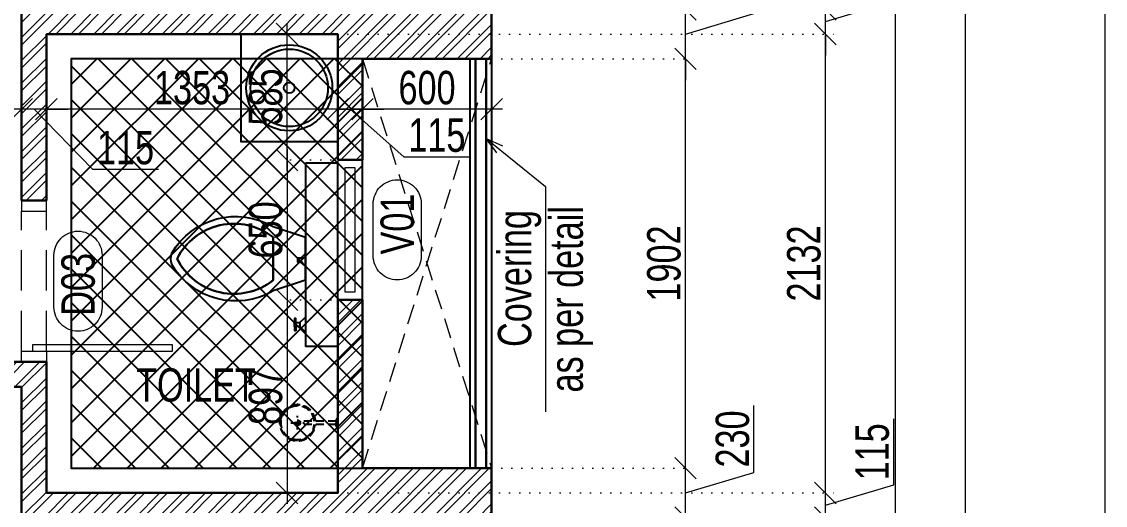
# Model space of a CAD drawing. Header units: inches. Extents: x 785882 to 928568, y 496782 to 576896.
# Drawn here: x 845453 to 850486, y 528476 to 530723 of the extents above; entities that cross this region are included whole.
import ezdxf
from ezdxf.enums import TextEntityAlignment as Align

# ---------------------------------------------------------------- set-up
doc = ezdxf.new("R2010")
doc.units = ezdxf.units.IN
doc.header["$LTSCALE"] = 750
doc.header["$MEASUREMENT"] = 0
for name, pattern in [('DOT', [0.25, 0, -0.25]), ('HIDDEN', [0.375, 0.25, -0.125]), ('HIDDEN2', [0.1875, 0.125, -0.0625])]:
    doc.linetypes.add(name, pattern=pattern)
for name, color, linetype, lineweight in [('DIMENSION WORKING-MSA', 222, 'Continuous', 13), ('DOOR NO-MSA', 4, 'Continuous', 9), ('DOOR-MSA', 50, 'Continuous', 13), ('DOTTED LINE-MSA', 3, 'HIDDEN2', 13), ('ELE-01-MSA', 7, 'Continuous', 30), ('TEXT DETAIL-MSA', 212, 'Continuous', 13), ('TEXT ROOM NAME-MSA', 210, 'Continuous', 13), ('WALL HATCH-MSA', 251, 'Continuous', 9), ('WALL-MSA', 32, 'Continuous', 30), ('WINDOE NO-MAS', 4, 'Continuous', 9), ('WINDOW-MSA', 50, 'Continuous', 13)]:
    doc.layers.add(name, color=color, linetype=linetype, lineweight=lineweight)
for name, color, linetype in [('ELE-02-MSA', 4, 'Continuous'), ('HATCH-SUNK 300MM-MSA', 47, 'Continuous'), ('P.FIXTURE', 7, 'Continuous')]:
    doc.layers.add(name, color=color, linetype=linetype)
doc.styles.add('125', font='swisscl.ttf', dxfattribs={"height": 125})
doc.styles.add('AR', font='swisscl.ttf')
doc.styles.add('ARIAL', font='swisscl.ttf', dxfattribs={"height": 360})
doc.styles.add('Arial-Reg+0.8Sc', font='swisscl.ttf')
doc.styles.add('MtXpl_Swis721_LtCn_B', font='swisscl.ttf')
doc.dimstyles.new('100 K.T', dxfattribs={"dimtxt": 360, "dimasz": 80, "dimexe": 0.18, "dimexo": 0.0625, "dimgap": 1, "dimtad": 1, "dimdec": 0, "dimzin": 0, "dimdsep": 46, "dimtxsty": 'ARIAL', "dimblk": 'DOT', "dimcen": 0.09, "dimse1": 1, "dimse2": 1, "dimclrd": 50, "dimclrt": 256, "dimadec": 0, "dimazin": 0, "dimtfac": 1, "dimtdec": 0, "dimtofl": 0, "dimtmove": 1, "dimatfit": 0, "dimfxl": 1, "dimtolj": 1, "dimtzin": 0, "dimlwd": -1, "dimarcsym": 0})
doc.dimstyles.new('WORKING DIM', dxfattribs={"dimtxt": 155, "dimasz": 100, "dimexe": 50, "dimexo": 0, "dimgap": 20, "dimtad": 1, "dimdec": 0, "dimzin": 0, "dimdsep": 46, "dimtxsty": 'AR', "dimblk": 'OBLIQUE', "dimcen": 0.09, "dimdle": 50, "dimclrd": 256, "dimclre": 250, "dimclrt": 256, "dimadec": 0, "dimazin": 0, "dimtfac": 1, "dimtdec": 0, "dimtofl": 0, "dimtmove": 1, "dimatfit": 0, "dimfxl": 1, "dimtolj": 1, "dimtzin": 0, "dimlwd": -1, "dimlwe": -1, "dimarcsym": 0})

# ---------------------------------------------------------------- blocks, each defined once
blk = doc.blocks.new('A$Ca69f7aba')
at = {"layer": 'WINDOW-MSA', "ltscale": 5000}
for points in [[(-750, 0), (-700, 0), (-700, -115), (-750, -115)], [(0, 0), (-50, 0), (-50, -115), (0, -115)], [(-50, -50), (-50, -700), (-80, -700), (-80, -50)]]:
    blk.add_lwpolyline(points, close=True, dxfattribs=at)
at = {"layer": 'WINDOW-MSA', "linetype": 'HIDDEN'}
blk.add_lwpolyline([(-50, 0), (-700, 0)], dxfattribs=at)
at = {"layer": 'WINDOW-MSA', "linetype": 'HIDDEN', "elevation": 0}
blk.add_lwpolyline([(-50, -115), (-700, -115)], dxfattribs=at)
blk = doc.blocks.new('t4tgg34')
for points in [[(375405.3, -62759.1), (375390.8, -62744.6), (375390.8, -62738.4), (375370.8, -62738.4), (375370.8, -62719.7), (375390.8, -62719.7), (375390.8, -62713.4), (375405.3, -62699), (375405.3, -62635.1), (375255.5, -62585.2, 0.412342), (374784.6, -62708.9, 0.132891), (374784.6, -62761, 0.412336), (375255.5, -62884.7), (375405.3, -62834.8)], [(375255.5, -62834.8, -0.475238), (374809.5, -62734.9, -0.475243), (375255.5, -62635.1)]]:
    blk.add_lwpolyline(points, format="xyb", close=True)
blk.add_lwpolyline([(375255.5, -62834.8), (375255.5, -62635.1, 0.475243), (374809.5, -62734.9, 0.475238), (375255.5, -62834.8, 0.489246)], format="xyb")
blk.add_lwpolyline([(375405.3, -62635.1), (375405.3, -62699), (375390.8, -62713.4), (375390.8, -62719.7), (375370.8, -62719.7), (375370.8, -62738.4), (375390.8, -62738.4), (375390.8, -62744.6), (375405.3, -62759.1), (375405.3, -62699), (375405.3, -62834.8)])
blk = doc.blocks.new('9')
at = {"linetype": 'Continuous'}
for p, q in [((709869.5, -390414.7), (709869.5, -390433.8)), ((709875.9, -390414.7), (709875.9, -390433.8)), ((709875.9, -390433.8), (709869.5, -390433.8))]:
    blk.add_line(p, q, dxfattribs=at)
for points in [[(709894.9, -390395.7), (709920.3, -390370.3), (709920.3, -390440.1), (709894.9, -390414.7)], [(709875.9, -390395.7), (709875.9, -390376.6), (709869.5, -390376.6), (709869.5, -390395.7)]]:
    blk.add_lwpolyline(points, dxfattribs=at)
blk.add_lwpolyline([(709894.9, -390414.7), (709869.5, -390414.7), (709869.5, -390395.7), (709894.9, -390395.7)], close=True, dxfattribs=at)
blk = doc.blocks.new('SHOWE')
at = {"linetype": 'HIDDEN', "ltscale": 0.2}
for p, q in [((3964261.3, -1171717.9), (3964261.3, -1171674.7)), ((3964261.3, -1171674.7), (3964263.3, -1171674.7)), ((3964264.2, -1171676.3), (3964264.2, -1171716.3)), ((3964447.4, -1171664.5), (3964447.4, -1171728.1)), ((3964261.3, -1171717.9), (3964263.3, -1171717.9)), ((3964268.7, -1171680.5), (3964268.7, -1171696.3)), ((3964268.7, -1171688.6), (3964437.5, -1171688.6)), ((3964268.7, -1171712), (3964268.7, -1171696.3)), ((3964268.7, -1171704), (3964437.5, -1171704)), ((3964479.2, -1171696.3), (3964415.6, -1171696.3))]:
    blk.add_line(p, q, dxfattribs=at)
for radius in [12.5, 10.6]:
    blk.add_circle((3964447.4, -1171696.3), radius, dxfattribs=at)
for centre, radius, start, end in [((3964447.4, -1171696.3), 84.1, 185.2383, 174.7617), ((3964447.4, -1171696.3), 81.4, 185.4105, 174.5895), ((3964447.4, -1171696.3), 78, 185.6496, 174.3504), ((3964262.4, -1171676.3), 1.76, 358.0282, 62.0821), ((3964259.8, -1171685.3), 10.1, 28.3436, 64.2104), ((3964262.4, -1171716.3), 1.76, 297.9179, 1.9718), ((3964259.8, -1171707.2), 10.1, 295.7896, 331.6564)]:
    blk.add_arc(centre, radius, start, end, dxfattribs=at)
blk = doc.blocks.new('_Oblique')
at = {"color": 0, "linetype": 'ByBlock', "lineweight": -2}
blk.add_line((-0.5, -0.5), (0.5, 0.5), dxfattribs=at)
blk = doc.blocks.new('*D103')
at = {"layer": 'Defpoints', "color": 0, "ltscale": 0.25, "transparency": 16777216}
for p in [(847635.9, 528648.7), (848535.9, 528648.7), (847635.9, 528418.7)]:
    blk.add_point(p, dxfattribs=at)
at = {"layer": 'DIMENSION WORKING-MSA', "ltscale": 0.25, "transparency": 16777216}
for p, q in [((848854.3, 528629.2), (848854.3, 528939.9)), ((848535.9, 528648.7), (848535.9, 528748.7)), ((848535.9, 528418.7), (848535.9, 528648.7)), ((848535.9, 528533.7), (848854.3, 528629.2)), ((848535.9, 528418.7), (848535.9, 528318.7))]:
    blk.add_line(p, q, dxfattribs=at)
at = {"layer": 'DIMENSION WORKING-MSA', "color": 250, "linetype": 'DOT', "ltscale": 0.25, "transparency": 16777216}
for p, q in [((847635.9, 528648.7), (848585.9, 528648.7)), ((847635.9, 528418.7), (848585.9, 528418.7))]:
    blk.add_line(p, q, dxfattribs=at)
at = {"layer": 'DIMENSION WORKING-MSA', "ltscale": 0.25, "transparency": 16777216, "xscale": 100, "yscale": 100, "zscale": 100}
for p, rotation in [((848535.9, 528648.7), 270), ((848535.9, 528418.7), 90)]:
    blk.add_blockref('_Oblique', p, dxfattribs=dict(at, rotation=rotation))
at = {"layer": 'DIMENSION WORKING-MSA', "ltscale": 0.25, "transparency": 16777216, "insert": (848754.9, 528784.5), "char_height": 155, "attachment_point": 5, "rotation": 90, "style": 'AR'}
blk.add_mtext('\\A1;230', dxfattribs=at)
blk = doc.blocks.new('*D104')
at = {"layer": 'Defpoints', "color": 0, "ltscale": 0.25, "transparency": 16777216}
for p in [(847635.9, 530550.9), (848535.9, 530550.9), (847635.9, 528648.7)]:
    blk.add_point(p, dxfattribs=at)
at = {"layer": 'DIMENSION WORKING-MSA', "ltscale": 0.25, "transparency": 16777216}
blk.add_line((848535.9, 528598.7), (848535.9, 530600.9), dxfattribs=at)
at = {"layer": 'DIMENSION WORKING-MSA', "color": 250, "linetype": 'DOT', "ltscale": 0.25, "transparency": 16777216}
for p, q in [((847635.9, 530550.9), (848585.9, 530550.9)), ((847635.9, 528648.7), (848585.9, 528648.7))]:
    blk.add_line(p, q, dxfattribs=at)
at = {"layer": 'DIMENSION WORKING-MSA', "ltscale": 0.25, "transparency": 16777216, "xscale": 100, "yscale": 100, "zscale": 100}
for p, rotation in [((848535.9, 530550.9), 90), ((848535.9, 528648.7), 270)]:
    blk.add_blockref('_Oblique', p, dxfattribs=dict(at, rotation=rotation))
at = {"layer": 'DIMENSION WORKING-MSA', "ltscale": 0.25, "transparency": 16777216, "insert": (848436.5, 529599.8), "char_height": 155, "attachment_point": 5, "rotation": 90, "style": 'AR'}
blk.add_mtext('\\A1;1902', dxfattribs=at)
blk = doc.blocks.new('*D105')
at = {"layer": 'Defpoints', "color": 0, "ltscale": 0.25, "transparency": 16777216}
for p in [(847635.9, 530780.9), (848535.9, 530780.9), (847635.9, 530550.9)]:
    blk.add_point(p, dxfattribs=at)
at = {"layer": 'DIMENSION WORKING-MSA', "ltscale": 0.25, "transparency": 16777216}
for p, q in [((848854.3, 530761.4), (848854.3, 531072.1)), ((848535.9, 530780.9), (848535.9, 530880.9)), ((848535.9, 530550.9), (848535.9, 530780.9)), ((848535.9, 530665.9), (848854.3, 530761.4)), ((848535.9, 530550.9), (848535.9, 530450.9))]:
    blk.add_line(p, q, dxfattribs=at)
at = {"layer": 'DIMENSION WORKING-MSA', "color": 250, "linetype": 'DOT', "ltscale": 0.25, "transparency": 16777216}
for p, q in [((847635.9, 530780.9), (848585.9, 530780.9)), ((847635.9, 530550.9), (848585.9, 530550.9))]:
    blk.add_line(p, q, dxfattribs=at)
at = {"layer": 'DIMENSION WORKING-MSA', "ltscale": 0.25, "transparency": 16777216, "xscale": 100, "yscale": 100, "zscale": 100}
for p, rotation in [((848535.9, 530780.9), 270), ((848535.9, 530550.9), 90)]:
    blk.add_blockref('_Oblique', p, dxfattribs=dict(at, rotation=rotation))
at = {"layer": 'DIMENSION WORKING-MSA', "ltscale": 0.25, "transparency": 16777216, "insert": (848754.9, 530916.7), "char_height": 155, "attachment_point": 5, "rotation": 90, "style": 'AR'}
blk.add_mtext('\\A1;230', dxfattribs=at)
blk = doc.blocks.new('*D150')
at = {"layer": 'Defpoints', "color": 0, "ltscale": 0.25, "transparency": 16777216}
for p in [(846920.9, 528533.7), (849185.9, 528533.7), (847635.9, 528418.7)]:
    blk.add_point(p, dxfattribs=at)
at = {"layer": 'DIMENSION WORKING-MSA', "ltscale": 0.25, "transparency": 16777216}
for p, q in [((849503.1, 528571.3), (849503.1, 528878.2)), ((849185.9, 528533.7), (849185.9, 528633.7)), ((849185.9, 528476.2), (849503.1, 528571.3)), ((849185.9, 528418.7), (849185.9, 528533.7)), ((849185.9, 528418.7), (849185.9, 528318.7))]:
    blk.add_line(p, q, dxfattribs=at)
at = {"layer": 'DIMENSION WORKING-MSA', "color": 250, "linetype": 'DOT', "ltscale": 0.25, "transparency": 16777216}
for p, q in [((846920.9, 528533.7), (849235.9, 528533.7)), ((847635.9, 528418.7), (849235.9, 528418.7))]:
    blk.add_line(p, q, dxfattribs=at)
at = {"layer": 'DIMENSION WORKING-MSA', "ltscale": 0.25, "transparency": 16777216, "xscale": 100, "yscale": 100, "zscale": 100}
for p, rotation in [((849185.9, 528533.7), 270), ((849185.9, 528418.7), 90)]:
    blk.add_blockref('_Oblique', p, dxfattribs=dict(at, rotation=rotation))
at = {"layer": 'DIMENSION WORKING-MSA', "ltscale": 0.25, "transparency": 16777216, "insert": (849404, 528724.7), "char_height": 155, "attachment_point": 5, "rotation": 90, "style": 'AR'}
blk.add_mtext('\\A1;115', dxfattribs=at)
blk = doc.blocks.new('*D151')
at = {"layer": 'Defpoints', "color": 0, "ltscale": 0.25, "transparency": 16777216}
for p in [(846920.9, 530665.9), (849185.9, 530665.9), (846920.9, 528533.7)]:
    blk.add_point(p, dxfattribs=at)
at = {"layer": 'DIMENSION WORKING-MSA', "ltscale": 0.25, "transparency": 16777216}
blk.add_line((849185.9, 528483.7), (849185.9, 530715.9), dxfattribs=at)
at = {"layer": 'DIMENSION WORKING-MSA', "color": 250, "linetype": 'DOT', "ltscale": 0.25, "transparency": 16777216}
for p, q in [((846920.9, 530665.9), (849235.9, 530665.9)), ((846920.9, 528533.7), (849235.9, 528533.7))]:
    blk.add_line(p, q, dxfattribs=at)
at = {"layer": 'DIMENSION WORKING-MSA', "ltscale": 0.25, "transparency": 16777216, "xscale": 100, "yscale": 100, "zscale": 100}
for p, rotation in [((849185.9, 530665.9), 90), ((849185.9, 528533.7), 270)]:
    blk.add_blockref('_Oblique', p, dxfattribs=dict(at, rotation=rotation))
at = {"layer": 'DIMENSION WORKING-MSA', "ltscale": 0.25, "transparency": 16777216, "insert": (849086.5, 529599.8), "char_height": 155, "attachment_point": 5, "rotation": 90, "style": 'AR'}
blk.add_mtext('\\A1;2132', dxfattribs=at)
blk = doc.blocks.new('*D152')
at = {"layer": 'Defpoints', "color": 0, "ltscale": 0.25, "transparency": 16777216}
for p in [(847635.9, 530780.9), (849185.9, 530780.9), (846920.9, 530665.9)]:
    blk.add_point(p, dxfattribs=at)
at = {"layer": 'DIMENSION WORKING-MSA', "ltscale": 0.25, "transparency": 16777216}
for p, q in [((849503.1, 530818.5), (849503.1, 531125.4)), ((849185.9, 530780.9), (849185.9, 530880.9)), ((849185.9, 530723.4), (849503.1, 530818.5)), ((849185.9, 530665.9), (849185.9, 530780.9)), ((849185.9, 530665.9), (849185.9, 530565.9))]:
    blk.add_line(p, q, dxfattribs=at)
at = {"layer": 'DIMENSION WORKING-MSA', "color": 250, "linetype": 'DOT', "ltscale": 0.25, "transparency": 16777216}
for p, q in [((847635.9, 530780.9), (849235.9, 530780.9)), ((846920.9, 530665.9), (849235.9, 530665.9))]:
    blk.add_line(p, q, dxfattribs=at)
at = {"layer": 'DIMENSION WORKING-MSA', "ltscale": 0.25, "transparency": 16777216, "xscale": 100, "yscale": 100, "zscale": 100}
for p, rotation in [((849185.9, 530780.9), 270), ((849185.9, 530665.9), 90)]:
    blk.add_blockref('_Oblique', p, dxfattribs=dict(at, rotation=rotation))
at = {"layer": 'DIMENSION WORKING-MSA', "ltscale": 0.25, "transparency": 16777216, "insert": (849404, 530971.9), "char_height": 155, "attachment_point": 5, "rotation": 90, "style": 'AR'}
blk.add_mtext('\\A1;115', dxfattribs=at)
blk = doc.blocks.new('*D179')
at = {"layer": 'Defpoints', "color": 0, "ltscale": 0.25, "transparency": 16777216}
for p in [(847035.9, 563204), (849835.9, 563204), (847035.9, 504339.5)]:
    blk.add_point(p, dxfattribs=at)
at = {"layer": 'DIMENSION WORKING-MSA', "ltscale": 0.25, "transparency": 16777216}
blk.add_line((849835.9, 504289.5), (849835.9, 563254), dxfattribs=at)
at = {"layer": 'DIMENSION WORKING-MSA', "color": 250, "linetype": 'DOT', "ltscale": 0.25, "transparency": 16777216}
for p, q in [((847035.9, 563204), (849885.9, 563204)), ((847035.9, 504339.5), (849885.9, 504339.5))]:
    blk.add_line(p, q, dxfattribs=at)
at = {"layer": 'DIMENSION WORKING-MSA', "ltscale": 0.25, "transparency": 16777216, "xscale": 100, "yscale": 100, "zscale": 100}
for p, rotation in [((849835.9, 563204), 90), ((849835.9, 504339.5), 270)]:
    blk.add_blockref('_Oblique', p, dxfattribs=dict(at, rotation=rotation))
at = {"layer": 'DIMENSION WORKING-MSA', "ltscale": 0.25, "transparency": 16777216, "insert": (849736.5, 533771.7), "char_height": 155, "attachment_point": 5, "rotation": 90, "style": 'AR'}
blk.add_mtext('\\A1;58865', dxfattribs=at)
blk = doc.blocks.new('Win-Tag-03')
blk.add_lwpolyline([(-130, 120), (130, 120, -0.414214), (250, 0), (250, 0, -0.414214), (130, -120), (-130, -120, -0.414214), (-250, 0), (-250, 0, -0.414214)], format="xyb", close=True)
blk = doc.blocks.new('*D832')
at = {"layer": 'Defpoints', "color": 0, "ltscale": 0.25, "transparency": 16777216}
for p in [(846685.9, 530665.9), (846685.9, 530665.9), (846935.9, 530080.9)]:
    blk.add_point(p, dxfattribs=at)
at = {"layer": 'DIMENSION WORKING-MSA', "ltscale": 0.25, "transparency": 16777216}
blk.add_line((846685.9, 530030.9), (846685.9, 530715.9), dxfattribs=at)
at = {"layer": 'DIMENSION WORKING-MSA', "color": 250, "linetype": 'DOT', "ltscale": 0.25, "transparency": 16777216}
for p, q in [((846685.9, 530665.9), (846735.9, 530665.9)), ((846935.9, 530080.9), (846635.9, 530080.9))]:
    blk.add_line(p, q, dxfattribs=at)
at = {"layer": 'DIMENSION WORKING-MSA', "ltscale": 0.25, "transparency": 16777216, "xscale": 100, "yscale": 100, "zscale": 100}
for p, rotation in [((846685.9, 530665.9), 90), ((846685.9, 530080.9), 270)]:
    blk.add_blockref('_Oblique', p, dxfattribs=dict(at, rotation=rotation))
at = {"layer": 'DIMENSION WORKING-MSA', "ltscale": 0.25, "transparency": 16777216, "insert": (846586.5, 530373.4), "char_height": 155, "attachment_point": 5, "rotation": 90, "style": 'AR'}
blk.add_mtext('\\A1;585', dxfattribs=at)
blk = doc.blocks.new('*D833')
at = {"layer": 'Defpoints', "color": 0, "ltscale": 0.25, "transparency": 16777216}
for p in [(846935.9, 530080.9), (846685.9, 529430.9), (846935.9, 529430.9)]:
    blk.add_point(p, dxfattribs=at)
at = {"layer": 'DIMENSION WORKING-MSA', "ltscale": 0.25, "transparency": 16777216}
blk.add_line((846685.9, 530130.9), (846685.9, 529380.9), dxfattribs=at)
at = {"layer": 'DIMENSION WORKING-MSA', "color": 250, "linetype": 'DOT', "ltscale": 0.25, "transparency": 16777216}
for p, q in [((846935.9, 530080.9), (846635.9, 530080.9)), ((846935.9, 529430.9), (846635.9, 529430.9))]:
    blk.add_line(p, q, dxfattribs=at)
at = {"layer": 'DIMENSION WORKING-MSA', "ltscale": 0.25, "transparency": 16777216, "xscale": 100, "yscale": 100, "zscale": 100}
for p, rotation in [((846685.9, 530080.9), 90), ((846685.9, 529430.9), 270)]:
    blk.add_blockref('_Oblique', p, dxfattribs=dict(at, rotation=rotation))
at = {"layer": 'DIMENSION WORKING-MSA', "ltscale": 0.25, "transparency": 16777216, "insert": (846586.5, 529755.9), "char_height": 155, "attachment_point": 5, "rotation": 90, "style": 'AR'}
blk.add_mtext('\\A1;650', dxfattribs=at)
blk = doc.blocks.new('*D834')
at = {"layer": 'Defpoints', "color": 0, "ltscale": 0.25, "transparency": 16777216}
for p in [(846935.9, 529430.9), (846685.9, 528533.7), (846685.9, 528533.7)]:
    blk.add_point(p, dxfattribs=at)
at = {"layer": 'DIMENSION WORKING-MSA', "ltscale": 0.25, "transparency": 16777216}
blk.add_line((846685.9, 529480.9), (846685.9, 528483.7), dxfattribs=at)
at = {"layer": 'DIMENSION WORKING-MSA', "color": 250, "linetype": 'DOT', "ltscale": 0.25, "transparency": 16777216}
for p, q in [((846935.9, 529430.9), (846635.9, 529430.9)), ((846685.9, 528533.7), (846735.9, 528533.7))]:
    blk.add_line(p, q, dxfattribs=at)
at = {"layer": 'DIMENSION WORKING-MSA', "ltscale": 0.25, "transparency": 16777216, "xscale": 100, "yscale": 100, "zscale": 100}
for p, rotation in [((846685.9, 529430.9), 90), ((846685.9, 528533.7), 270)]:
    blk.add_blockref('_Oblique', p, dxfattribs=dict(at, rotation=rotation))
at = {"layer": 'DIMENSION WORKING-MSA', "ltscale": 0.25, "transparency": 16777216, "insert": (846586.5, 528982.3), "char_height": 155, "attachment_point": 5, "rotation": 90, "style": 'AR'}
blk.add_mtext('\\A1;897', dxfattribs=at)
blk = doc.blocks.new('*D864')
at = {"layer": 'Defpoints', "color": 0, "ltscale": 0.25, "transparency": 16777216}
for p in [(847035.9, 530550.9), (847635.9, 530550.9), (847035.9, 530316.6)]:
    blk.add_point(p, dxfattribs=at)
at = {"layer": 'DIMENSION WORKING-MSA', "color": 250, "linetype": 'DOT', "ltscale": 0.25, "transparency": 16777216}
for p, q in [((847035.9, 530550.9), (847035.9, 530266.6)), ((847635.9, 530550.9), (847635.9, 530266.6))]:
    blk.add_line(p, q, dxfattribs=at)
at = {"layer": 'DIMENSION WORKING-MSA', "ltscale": 0.25, "transparency": 16777216}
blk.add_line((847685.9, 530316.6), (846985.9, 530316.6), dxfattribs=at)
at = {"layer": 'DIMENSION WORKING-MSA', "ltscale": 0.25, "transparency": 16777216, "xscale": 100, "yscale": 100, "zscale": 100, "rotation": 180}
blk.add_blockref('_Oblique', (847035.9, 530316.6), dxfattribs=at)
at = {"layer": 'DIMENSION WORKING-MSA', "ltscale": 0.25, "transparency": 16777216, "xscale": 100, "yscale": 100, "zscale": 100}
blk.add_blockref('_Oblique', (847635.9, 530316.6), dxfattribs=at)
at = {"layer": 'DIMENSION WORKING-MSA', "ltscale": 0.25, "transparency": 16777216, "insert": (847335.9, 530415.9), "char_height": 155, "attachment_point": 5, "style": 'AR'}
blk.add_mtext('\\A1;600', dxfattribs=at)
blk = doc.blocks.new('*D865')
at = {"layer": 'Defpoints', "color": 0, "ltscale": 0.25, "transparency": 16777216}
for p in [(845568.3, 530665.9), (846920.9, 530665.9), (845568.3, 530316.6)]:
    blk.add_point(p, dxfattribs=at)
at = {"layer": 'DIMENSION WORKING-MSA', "color": 250, "linetype": 'DOT', "ltscale": 0.25, "transparency": 16777216}
for p, q in [((845568.3, 530665.9), (845568.3, 530266.6)), ((846920.9, 530665.9), (846920.9, 530266.6))]:
    blk.add_line(p, q, dxfattribs=at)
at = {"layer": 'DIMENSION WORKING-MSA', "ltscale": 0.25, "transparency": 16777216}
blk.add_line((846970.9, 530316.6), (845518.3, 530316.6), dxfattribs=at)
at = {"layer": 'DIMENSION WORKING-MSA', "ltscale": 0.25, "transparency": 16777216, "xscale": 100, "yscale": 100, "zscale": 100, "rotation": 180}
blk.add_blockref('_Oblique', (845568.3, 530316.6), dxfattribs=at)
at = {"layer": 'DIMENSION WORKING-MSA', "ltscale": 0.25, "transparency": 16777216, "xscale": 100, "yscale": 100, "zscale": 100}
blk.add_blockref('_Oblique', (846920.9, 530316.6), dxfattribs=at)
at = {"layer": 'DIMENSION WORKING-MSA', "ltscale": 0.25, "transparency": 16777216, "insert": (846244.6, 530416), "char_height": 155, "attachment_point": 5, "style": 'AR'}
blk.add_mtext('\\A1;1353', dxfattribs=at)
blk = doc.blocks.new('*D866')
at = {"layer": 'Defpoints', "color": 0, "ltscale": 0.25, "transparency": 16777216}
for p in [(846920.9, 530665.9), (847035.9, 530550.9), (847035.9, 530316.6)]:
    blk.add_point(p, dxfattribs=at)
at = {"layer": 'DIMENSION WORKING-MSA', "color": 250, "linetype": 'DOT', "ltscale": 0.25, "transparency": 16777216}
for p, q in [((846920.9, 530665.9), (846920.9, 530266.6)), ((847035.9, 530550.9), (847035.9, 530266.6))]:
    blk.add_line(p, q, dxfattribs=at)
at = {"layer": 'DIMENSION WORKING-MSA', "ltscale": 0.25, "transparency": 16777216}
for p, q in [((846920.9, 530316.6), (846820.9, 530316.6)), ((846920.9, 530316.6), (847035.9, 530316.6)), ((846978.4, 530316.6), (847228, 530096.1)), ((847035.9, 530316.6), (847135.9, 530316.6)), ((847228, 530096.1), (847534.9, 530096.1))]:
    blk.add_line(p, q, dxfattribs=at)
at = {"layer": 'DIMENSION WORKING-MSA', "ltscale": 0.25, "transparency": 16777216, "xscale": 100, "yscale": 100, "zscale": 100}
blk.add_blockref('_Oblique', (846920.9, 530316.6), dxfattribs=at)
at = {"layer": 'DIMENSION WORKING-MSA', "ltscale": 0.25, "transparency": 16777216, "xscale": 100, "yscale": 100, "zscale": 100, "rotation": 180}
blk.add_blockref('_Oblique', (847035.9, 530316.6), dxfattribs=at)
at = {"layer": 'DIMENSION WORKING-MSA', "ltscale": 0.25, "transparency": 16777216, "insert": (847381.5, 530195.2), "char_height": 155, "attachment_point": 5, "style": 'AR'}
blk.add_mtext('\\A1;115', dxfattribs=at)
blk = doc.blocks.new('*D867')
at = {"layer": 'Defpoints', "color": 0, "ltscale": 0.25, "transparency": 16777216}
for p in [(845453.3, 530316.6), (845453.3, 530316.6), (845568.3, 530316.6)]:
    blk.add_point(p, dxfattribs=at)
at = {"layer": 'DIMENSION WORKING-MSA', "color": 250, "linetype": 'DOT', "ltscale": 0.25, "transparency": 16777216}
for p, q in [((845453.3, 530316.6), (845453.3, 530366.6)), ((845568.3, 530316.6), (845568.3, 530366.6))]:
    blk.add_line(p, q, dxfattribs=at)
at = {"layer": 'DIMENSION WORKING-MSA', "ltscale": 0.25, "transparency": 16777216}
for p, q in [((845453.3, 530316.6), (845353.3, 530316.6)), ((845568.3, 530316.6), (845453.3, 530316.6)), ((845510.8, 530316.6), (845782.3, 530038.2)), ((845568.3, 530316.6), (845668.3, 530316.6)), ((845782.3, 530038.2), (846089.1, 530038.2))]:
    blk.add_line(p, q, dxfattribs=at)
at = {"layer": 'DIMENSION WORKING-MSA', "ltscale": 0.25, "transparency": 16777216, "xscale": 100, "yscale": 100, "zscale": 100}
blk.add_blockref('_Oblique', (845453.3, 530316.6), dxfattribs=at)
at = {"layer": 'DIMENSION WORKING-MSA', "ltscale": 0.25, "transparency": 16777216, "xscale": 100, "yscale": 100, "zscale": 100, "rotation": 180}
blk.add_blockref('_Oblique', (845568.3, 530316.6), dxfattribs=at)
at = {"layer": 'DIMENSION WORKING-MSA', "ltscale": 0.25, "transparency": 16777216, "insert": (845935.7, 530137.2), "char_height": 155, "attachment_point": 5, "style": 'AR'}
blk.add_mtext('\\A1;115', dxfattribs=at)
blk = doc.blocks.new('*D868')
at = {"layer": 'Defpoints', "color": 0, "ltscale": 0.25, "transparency": 16777216}
for p in [(841263, 530316.6), (841263, 530316.6), (845453.3, 530316.6)]:
    blk.add_point(p, dxfattribs=at)
at = {"layer": 'DIMENSION WORKING-MSA', "color": 250, "linetype": 'DOT', "ltscale": 0.25, "transparency": 16777216}
for p, q in [((841263, 530316.6), (841263, 530366.6)), ((845453.3, 530316.6), (845453.3, 530366.6))]:
    blk.add_line(p, q, dxfattribs=at)
at = {"layer": 'DIMENSION WORKING-MSA', "ltscale": 0.25, "transparency": 16777216}
blk.add_line((845503.3, 530316.6), (841213, 530316.6), dxfattribs=at)
at = {"layer": 'DIMENSION WORKING-MSA', "ltscale": 0.25, "transparency": 16777216, "xscale": 100, "yscale": 100, "zscale": 100, "rotation": 180}
blk.add_blockref('_Oblique', (841263, 530316.6), dxfattribs=at)
at = {"layer": 'DIMENSION WORKING-MSA', "ltscale": 0.25, "transparency": 16777216, "xscale": 100, "yscale": 100, "zscale": 100}
blk.add_blockref('_Oblique', (845453.3, 530316.6), dxfattribs=at)
at = {"layer": 'DIMENSION WORKING-MSA', "ltscale": 0.25, "transparency": 16777216, "insert": (844011.6, 530415.9), "char_height": 155, "attachment_point": 5, "style": 'AR'}
blk.add_mtext('\\A1;4190', dxfattribs=at)
blk = doc.blocks.new('_Dot')
at = {"linetype": 'ByBlock', "lineweight": -2}
blk.add_line((-0.5, 0), (-1, 0), dxfattribs=at)
at = {"linetype": 'ByBlock', "const_width": 0.5}
blk.add_lwpolyline([(-0.25, 0, 1), (0.25, 0, 1)], format="xyb", close=True, dxfattribs=at)
blk = doc.blocks.new('A$C59c041b7')
at = {"layer": 'HATCH-SUNK 300MM-MSA', "transparency": 33554559}
h = blk.add_hatch(dxfattribs=at)
h.set_pattern_fill('ANSI37', color=256, scale=35)
h.set_pattern_definition([(45, (0, 0), (-78.57724, 78.57724), []), (135, (0, 0), (-78.57724, -78.57724), [])])
h.paths.add_polyline_path([(20726.4, -32653.1), (19373.8, -32653.1), (19373.8, -34555.3), (20726.4, -34555.3)])
at = {"layer": 'HATCH-SUNK 300MM-MSA'}
blk.add_lwpolyline([(20726.4, -32653.1), (19373.8, -32653.1), (19373.8, -34555.3), (20726.4, -34555.3)], close=True, dxfattribs=at)

msp = doc.modelspace()

# ---------------------------------------------------------------- hatches: boundary and pattern name
at = {"layer": 'WALL HATCH-MSA'}
h = msp.add_hatch(dxfattribs=at)
h.set_pattern_fill('ANSI32', color=256, scale=200)
h.paths.add_polyline_path([(847635.9, 530550.9), (847635.9, 530780.9), (845453.3, 530780.9), (845453.3, 529892.3), (845568.3, 529892.3), (845568.3, 530665.9), (846920.9, 530665.9), (846920.9, 530080.9), (847035.9, 530080.9), (847035.9, 530550.9)])
h = msp.add_hatch(dxfattribs=at)
h.set_pattern_fill('ANSI32', color=256, scale=200)
h.paths.add_polyline_path([(847035.9, 528648.7), (847035.9, 529430.9), (846920.9, 529430.9), (846920.9, 528533.7), (845568.3, 528533.7), (845568.3, 529142.3), (841148, 529142.3), (841148, 528592.3), (841263, 528592.3), (841263, 529027.3), (844601.5, 529027.3), (844601.5, 528418.7), (844716.5, 528418.7), (844716.5, 529027.3), (845453.3, 529027.3), (845453.3, 528418.7), (847635.9, 528418.7), (847635.9, 528648.7)])

# ---------------------------------------------------------------- linework, layer by layer
at = {"layer": 'Defpoints', "color": 1, "lineweight": 0}
for points in [[(850485.9, 566054), (822859.5, 566054), (822859.5, 501489.5), (850485.9, 501489.5)], [(849835.9, 565404), (823509.5, 565404), (823509.5, 502139.5), (849835.9, 502139.5)], [(849510.9, 565079), (823834.5, 565079), (823834.5, 502464.5), (849510.9, 502464.5)], [(849185.9, 564754), (824159.5, 564754), (824159.5, 502789.5), (849185.9, 502789.5)], [(848535.9, 564104), (824809.5, 564104), (824809.5, 503439.5), (848535.9, 503439.5)]]:
    msp.add_lwpolyline(points, close=True, dxfattribs=at)
at = {"layer": 'DOTTED LINE-MSA'}
for points in [[(847035.9, 530550.9), (847635.9, 528648.7)], [(847035.9, 528648.7), (847635.9, 530550.9)]]:
    msp.add_lwpolyline(points, dxfattribs=at)
at = {"layer": 'ELE-01-MSA'}
for p, q in [((847560.9, 528648.7), (847560.9, 530550.9)), ((847610.9, 530550.9), (847610.9, 528648.7))]:
    msp.add_line(p, q, dxfattribs=at)
at = {"layer": 'ELE-02-MSA'}
for p, q in [((847535.9, 528648.7), (847535.9, 530550.9)), ((847635.9, 530550.9), (847635.9, 528648.7))]:
    msp.add_line(p, q, dxfattribs=at)
at = {"layer": 'P.FIXTURE'}
for points in [[(846920.9, 530665.9), (846470.9, 530665.9), (846470.9, 530165.9), (846920.9, 530165.9)], [(846770.9, 530065.9), (846770.9, 529215.8), (846920.9, 529215.8), (846920.9, 530065.9)]]:
    msp.add_lwpolyline(points, close=True, dxfattribs=at)
for radius in [200, 180, 25]:
    msp.add_circle((846695.9, 530415.9), radius, dxfattribs=at)
at = {"layer": 'WALL-MSA'}
for p, q in [((845453.3, 529892.3), (845453.3, 530780.9)), ((847635.9, 530550.9), (847635.9, 530780.9)), ((845568.3, 530665.9), (846920.9, 530665.9)), ((845568.3, 529892.3), (845568.3, 530665.9, 0)), ((846920.9, 530080.9), (846920.9, 530665.9)), ((847035.9, 530080.9), (847035.9, 530550.9)), ((847035.9, 530550.9), (847635.9, 530550.9)), ((846920.9, 530080.9), (847035.9, 530080.9)), ((845453.3, 529892.3), (845568.3, 529892.3)), ((846920.9, 528533.7), (846920.9, 529430.9)), ((846920.9, 529430.9), (847035.9, 529430.9)), ((847035.9, 528648.7), (847035.9, 529430.9)), ((845568.3, 529142.3), (841148, 529142.3)), ((845568.3, 529142.3, 0), (845568.3, 528533.7)), ((845453.3, 529027.3), (844716.5, 529027.3)), ((845453.3, 529027.3), (845453.3, 528418.7)), ((847635.9, 528648.7), (847035.9, 528648.7)), ((847635.9, 528418.7), (847635.9, 528648.7)), ((846920.9, 528533.7), (845568.3, 528533.7))]:
    msp.add_line(p, q, dxfattribs=at)
at = {"layer": 'WINDOW-MSA'}
for p, q in [((846920.9, 530080.9), (846920.9, 529430.9)), ((847035.9, 530080.9), (847035.9, 529430.9))]:
    msp.add_line(p, q, dxfattribs=at)
msp.add_lwpolyline([(846955.9, 529465.9), (846955.9, 530045.9), (847000.9, 530045.9), (847000.9, 529465.9)], close=True, dxfattribs=at)

# ---------------------------------------------------------------- block references
at = {"layer": 'DOOR NO-MSA', "xscale": 0.9300595238095237, "yscale": 0.9300595238095237, "zscale": 0.9300595238095237, "rotation": 89.99999999999993}
msp.add_blockref('Win-Tag-03', (845715, 529517.3, 0), dxfattribs=at)
at = {"layer": 'DOOR-MSA', "xscale": -1, "rotation": 89.99999999999993}
msp.add_blockref('A$Ca69f7aba', (845453.3, 529142.3), dxfattribs=at)
at = {"layer": 'HATCH-SUNK 300MM-MSA'}
msp.add_blockref('A$C59c041b7', (826309.5, 563204), dxfattribs=at)
at = {"layer": 'P.FIXTURE', "xscale": -1, "rotation": 180}
msp.add_blockref('t4tgg34', (471365.6, 466886.8), dxfattribs=at)
at = {"layer": 'P.FIXTURE'}
msp.add_blockref('9', (136850.5, 919721), dxfattribs=at)
at = {"layer": 'P.FIXTURE', "lineweight": 30, "rotation": 180}
msp.add_blockref('SHOWE', (4811182.2, -642836.5), dxfattribs=at)
at = {"layer": 'WINDOE NO-MAS', "xscale": 0.9300595238095237, "yscale": 0.9300595238095237, "zscale": 0.9300595238095237, "rotation": 89.99999999999993}
msp.add_blockref('Win-Tag-03', (847197.5, 529755.9), dxfattribs=at)

# ---------------------------------------------------------------- texts
at = {"layer": 'DOOR NO-MSA', "style": 'Arial-Reg+0.8Sc'}
msp.add_text('D03', height=155, rotation=90, dxfattribs=at).set_placement((845715.2, 529503.1, 0), align=Align.MIDDLE_CENTER)
at = {"layer": 'TEXT DETAIL-MSA', "style": '125'}
for s, p in [('Covering', (847742.4, 529530)), ('as per detail', (847982.1, 529433.3))]:
    msp.add_text(s, height=155, rotation=90, dxfattribs=at).set_placement(p, align=Align.MIDDLE_CENTER)
at = {"layer": 'TEXT ROOM NAME-MSA', "lineweight": 0, "style": 'MtXpl_Swis721_LtCn_B'}
msp.add_text('TOILET', height=155, dxfattribs=at).set_placement((845985, 528958.1))
at = {"layer": 'WINDOE NO-MAS', "style": 'Arial-Reg+0.8Sc'}
msp.add_text('V01', height=155, rotation=90, dxfattribs=at).set_placement((847197.5, 529783), align=Align.MIDDLE_CENTER)

# ---------------------------------------------------------------- dimensions: what is measured, and where the dimension line sits
at = {"layer": 'DIMENSION WORKING-MSA', "ltscale": 0.25}
for base, p1, p2, angle, picture, middle in [((849835.8949533, 563203.9564724), (847035.8949528, 504339.4564721), (847035.8949528, 563203.9564724), 90, '*D179', (849736.5158577, 533771.7064723)), ((849185.9, 530780.9), (846920.9, 530665.9), (847635.9, 530780.9), 90, '*D152', (849404, 530838.5)), ((848535.9, 530780.9), (847635.9, 530550.9), (847635.9, 530780.9), 90, '*D105', (848754.9, 530781.4)), ((846685.9, 530665.9), (846935.9, 530080.9), (846685.9, 530665.9), 270, '*D832', (846586.5, 530373.4)), ((849185.9, 530665.9), (846920.9, 528533.7), (846920.9, 530665.9), 90, '*D151', (849086.5, 529599.8)), ((845568.3, 530316.6), (846920.9, 530665.9), (845568.3, 530665.9), 180, '*D865', (846244.6, 530416)), ((848535.9, 530550.9), (847635.9, 528648.7), (847635.9, 530550.9), 90, '*D104', (848436.5, 529599.8)), ((847035.9, 530316.6), (847635.9, 530550.9), (847035.9, 530550.9), 180, '*D864', (847335.9, 530415.9)), ((846685.9, 529430.9), (846935.9, 530080.9), (846935.9, 529430.9), 270, '*D833', (846586.5, 529755.9)), ((846685.9, 528533.7), (846935.9, 529430.9), (846685.9, 528533.7), 270, '*D834', (846586.5, 528982.3)), ((848535.9, 528648.7), (847635.9, 528418.7), (847635.9, 528648.7), 90, '*D103', (848754.9, 528649.2)), ((849185.9, 528533.7), (847635.9, 528418.7), (846920.9, 528533.7), 90, '*D150', (849404, 528591.3))]:
    dim = msp.add_linear_dim(base=base, p1=p1, p2=p2, angle=angle, dimstyle='WORKING DIM', dxfattribs=at)
    dim.commit()
    dim.dimension.update_dxf_attribs({"geometry": picture, "text_midpoint": middle})
for base, p1, p2, picture, middle in [((847035.9, 530316.6), (846920.9, 530665.9), (847035.9, 530550.9), '*D866', (847248, 530096.1)), ((841263, 530316.6), (845453.3, 530316.6), (841263, 530316.6), '*D868', (844011.6, 530316.6)), ((845453.3, 530316.6), (845568.3, 530316.6), (845453.3, 530316.6), '*D867', (845802.3, 530038.2))]:
    dim = msp.add_linear_dim(base=base, p1=p1, p2=p2, angle=180, dimstyle='WORKING DIM', dxfattribs=at)
    dim.commit()
    dim.dimension.update_dxf_attribs({"geometry": picture, "text_midpoint": middle, "dimtype": 160})

# ---------------------------------------------------------------- leaders
at = {"layer": 'TEXT DETAIL-MSA'}
msp.add_leader([(847610.9, 530180.1), (847885.9, 529957.6), (847885.9, 528910.2)], dimstyle='100 K.T', override={"dimgap": 1, "dimtad": 0, "dimclrd": 256, "dimldrblk": 'Open30'}, dxfattribs=at)

doc.saveas('drawing.dxf')
